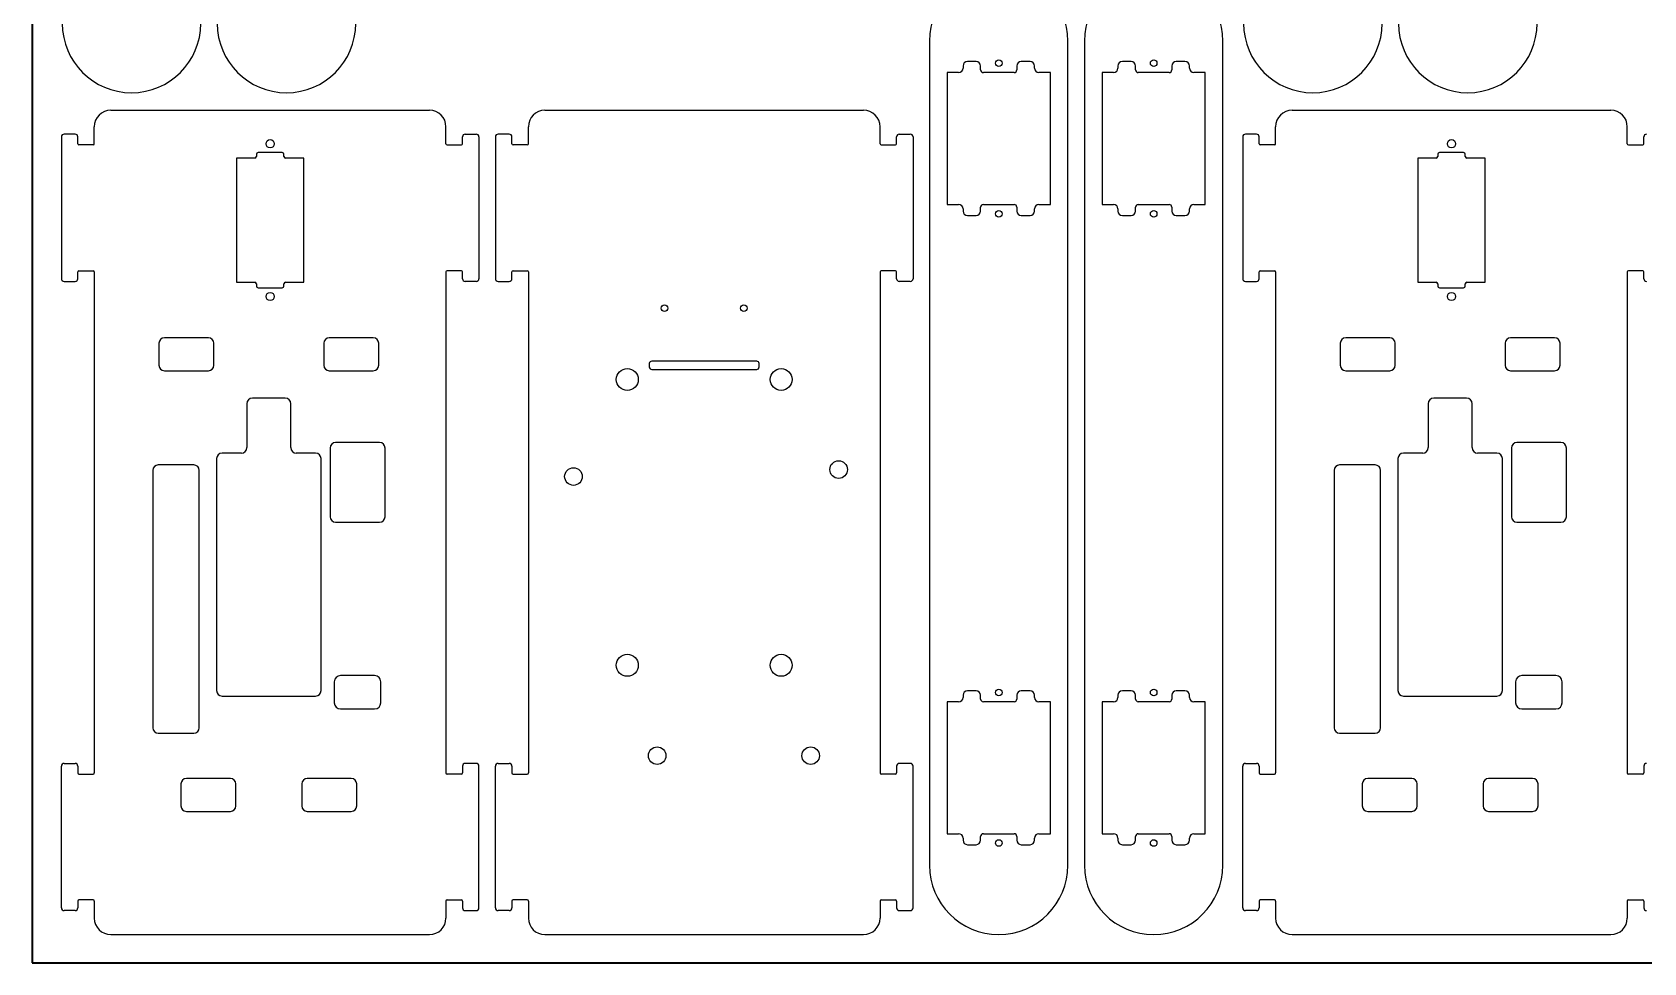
# Model space of a CAD drawing. Header units: millimetres. Extents: x 145 to 1025, y -83 to 357.
# Drawn here: x 145.2 to 438.5, y -83.2 to 86.2 of the extents above; entities that cross this region are included whole.
import ezdxf

# ---------------------------------------------------------------- set-up
doc = ezdxf.new("R2010")
doc.units = ezdxf.units.MM
doc.layers.get('0').update_dxf_attribs({"lineweight": 35})
doc.layers.add('粗实线层', color=7, linetype='Continuous', lineweight=35)

msp = doc.modelspace()

# ---------------------------------------------------------------- linework, layer by layer
at = {"color": 7, "linetype": 'Continuous', "lineweight": 25}
for p, q in [((308.55, 84.58), (308.55, -65.42)), ((333.75, -65.42), (333.75, 84.58)), ((336.75, 84.58), (336.75, -65.42)), ((361.95, -65.42), (361.95, 84.58)), ((314.65, 80.03), (314.65, 79.63)), ((317.05, 80.83), (315.45, 80.83)), ((317.85, 79.33), (317.85, 80.03)), ((324.45, 80.03), (324.45, 79.33)), ((326.85, 80.83), (325.25, 80.83)), ((327.65, 79.63), (327.65, 80.03)), ((342.85, 80.03), (342.85, 79.63)), ((345.25, 80.83), (343.65, 80.83)), ((346.05, 79.33), (346.05, 80.03)), ((352.65, 80.03), (352.65, 79.33)), ((355.05, 80.83), (353.45, 80.83)), ((355.85, 79.63), (355.85, 80.03)), ((313.85, 78.83), (311.75, 78.83)), ((311.75, 78.83), (311.75, 54.83)), ((323.95, 78.83), (318.35, 78.83)), ((330.55, 78.83), (328.45, 78.83)), ((330.55, 54.83), (330.55, 78.83)), ((342.05, 78.83), (339.95, 78.83)), ((339.95, 78.83), (339.95, 54.83)), ((352.15, 78.83), (346.55, 78.83)), ((358.75, 78.83), (356.65, 78.83)), ((358.75, 54.83), (358.75, 78.83)), ((159.55, 71.98), (217.55, 71.98)), ((238.55, 71.98), (296.55, 71.98)), ((374.55, 71.98), (432.55, 71.98)), ((153.05, 67.63), (151.05, 67.63)), ((156.55, 65.88), (156.55, 68.98)), ((220.55, 65.88), (220.55, 68.98)), ((224.05, 67.63), (226.05, 67.63)), ((232.05, 67.63), (230.05, 67.63)), ((235.55, 65.88), (235.55, 68.98)), ((299.55, 65.88), (299.55, 68.98)), ((303.05, 67.63), (305.05, 67.63)), ((368.05, 67.63), (366.05, 67.63)), ((371.55, 65.88), (371.55, 68.98)), ((435.55, 65.88), (435.55, 68.98)), ((150.55, 67.13), (150.55, 41.33)), ((153.55, 65.88), (153.55, 67.13)), ((156.35, 65.68), (153.75, 65.68)), ((220.75, 65.68), (223.35, 65.68)), ((223.55, 65.88), (223.55, 67.13)), ((226.55, 67.13), (226.55, 41.33)), ((229.55, 67.13), (229.55, 41.33)), ((232.55, 65.88), (232.55, 67.13)), ((235.35, 65.68), (232.75, 65.68)), ((299.75, 65.68), (302.35, 65.68)), ((302.55, 65.88), (302.55, 67.13)), ((305.55, 67.13), (305.55, 41.33)), ((365.55, 67.13), (365.55, 41.33)), ((368.55, 65.88), (368.55, 67.13)), ((371.35, 65.68), (368.75, 65.68)), ((435.75, 65.68), (438.35, 65.68)), ((438.55, 65.88), (438.55, 67.13)), ((182.4, 63.28), (182.4, 40.68)), ((185.75, 63.28), (182.4, 63.28)), ((186.05, 63.98), (186.05, 63.58)), ((190.75, 64.28), (186.35, 64.28)), ((191.05, 63.58), (191.05, 63.98)), ((194.7, 63.28), (191.35, 63.28)), ((194.7, 40.68), (194.7, 63.28)), ((397.4, 63.28), (397.4, 40.68)), ((400.75, 63.28), (397.4, 63.28)), ((401.05, 63.98), (401.05, 63.58)), ((405.75, 64.28), (401.35, 64.28)), ((406.05, 63.58), (406.05, 63.98)), ((409.7, 63.28), (406.35, 63.28)), ((409.7, 40.68), (409.7, 63.28)), ((311.75, 54.83), (313.85, 54.83)), ((314.65, 54.03), (314.65, 53.63)), ((315.45, 52.83), (317.05, 52.83)), ((317.85, 53.63), (317.85, 54.33)), ((318.35, 54.83), (323.95, 54.83)), ((324.45, 54.33), (324.45, 53.63)), ((325.25, 52.83), (326.85, 52.83)), ((327.65, 53.63), (327.65, 54.03)), ((328.45, 54.83), (330.55, 54.83)), ((339.95, 54.83), (342.05, 54.83)), ((342.85, 54.03), (342.85, 53.63)), ((343.65, 52.83), (345.25, 52.83)), ((346.05, 53.63), (346.05, 54.33)), ((346.55, 54.83), (352.15, 54.83)), ((352.65, 54.33), (352.65, 53.63)), ((353.45, 52.83), (355.05, 52.83)), ((355.85, 53.63), (355.85, 54.03)), ((356.65, 54.83), (358.75, 54.83)), ((153.55, 41.33), (153.55, 42.58)), ((153.75, 42.78), (156.35, 42.78)), ((156.55, 42.58), (156.55, -48.62)), ((220.55, 42.58), (220.55, -48.62)), ((223.35, 42.78), (220.75, 42.78)), ((223.55, 41.33), (223.55, 42.58)), ((232.55, 41.33), (232.55, 42.58)), ((232.75, 42.78), (235.35, 42.78)), ((235.55, 42.58), (235.55, -48.62)), ((299.55, 42.58), (299.55, -48.62)), ((302.35, 42.78), (299.75, 42.78)), ((302.55, 41.33), (302.55, 42.58)), ((368.55, 41.33), (368.55, 42.58)), ((368.75, 42.78), (371.35, 42.78)), ((371.55, 42.58), (371.55, -48.62)), ((435.55, 42.58), (435.55, -48.62)), ((438.35, 42.78), (435.75, 42.78)), ((438.55, 41.33), (438.55, 42.58)), ((151.05, 40.83), (153.05, 40.83)), ((182.4, 40.68), (185.75, 40.68)), ((186.05, 40.38), (186.05, 39.98)), ((186.35, 39.68), (190.75, 39.68)), ((191.05, 39.98), (191.05, 40.38)), ((191.35, 40.68), (194.7, 40.68)), ((226.05, 40.83), (224.05, 40.83)), ((230.05, 40.83), (232.05, 40.83)), ((305.05, 40.83), (303.05, 40.83)), ((366.05, 40.83), (368.05, 40.83)), ((397.4, 40.68), (400.75, 40.68)), ((401.05, 40.38), (401.05, 39.98)), ((401.35, 39.68), (405.75, 39.68)), ((406.05, 39.98), (406.05, 40.38)), ((406.35, 40.68), (409.7, 40.68)), ((168.31, 29.58), (168.31, 25.58)), ((177.31, 30.58), (169.31, 30.58)), ((178.31, 25.58), (178.31, 29.58)), ((198.31, 29.58), (198.31, 25.58)), ((207.31, 30.58), (199.31, 30.58)), ((208.31, 25.58), (208.31, 29.58)), ((383.31, 29.58), (383.31, 25.58)), ((392.31, 30.58), (384.31, 30.58)), ((393.31, 25.58), (393.31, 29.58)), ((413.31, 29.58), (413.31, 25.58)), ((422.31, 30.58), (414.31, 30.58)), ((423.31, 25.58), (423.31, 29.58)), ((169.31, 24.58), (177.31, 24.58)), ((199.31, 24.58), (207.31, 24.58)), ((257.55, 25.87), (257.55, 25.27)), ((277.1, 26.32), (258, 26.32)), ((258, 24.82), (277.1, 24.82)), ((277.55, 25.27), (277.55, 25.87)), ((384.31, 24.58), (392.31, 24.58)), ((414.31, 24.58), (422.31, 24.58)), ((184.31, 18.58), (184.31, 10.58)), ((191.31, 19.58), (185.31, 19.58)), ((192.31, 10.58), (192.31, 18.58)), ((399.31, 18.58), (399.31, 10.58)), ((406.31, 19.58), (400.31, 19.58)), ((407.31, 10.58), (407.31, 18.58)), ((183.31, 9.58), (179.81, 9.58)), ((196.81, 9.58), (193.31, 9.58)), ((199.46, 10.51), (199.46, -1.99)), ((208.46, 11.51), (200.46, 11.51)), ((209.46, -1.99), (209.46, 10.51)), ((398.31, 9.58), (394.81, 9.58)), ((411.81, 9.58), (408.31, 9.58)), ((414.46, 10.51), (414.46, -1.99)), ((423.46, 11.51), (415.46, 11.51)), ((424.46, -1.99), (424.46, 10.51)), ((167.19, 6.43), (167.19, -40.38)), ((174.66, 7.43), (168.19, 7.43)), ((175.66, -40.38), (175.66, 6.43)), ((178.81, 8.58), (178.81, -33.62)), ((197.81, -33.62), (197.81, 8.58)), ((382.19, 6.43), (382.19, -40.38)), ((389.66, 7.43), (383.19, 7.43)), ((390.66, -40.38), (390.66, 6.43)), ((393.81, 8.58), (393.81, -33.62)), ((412.81, -33.62), (412.81, 8.58)), ((200.46, -2.99), (208.46, -2.99)), ((415.46, -2.99), (423.46, -2.99)), ((200.23, -32.01), (200.23, -35.85)), ((207.57, -30.89), (201.35, -30.89)), ((208.7, -35.85), (208.7, -32.01)), ((415.23, -32.01), (415.23, -35.85)), ((422.57, -30.89), (416.35, -30.89)), ((423.7, -35.85), (423.7, -32.01)), ((179.81, -34.62), (196.81, -34.62)), ((314.65, -34.47), (314.65, -34.87)), ((317.05, -33.67), (315.45, -33.67)), ((317.85, -35.17), (317.85, -34.47)), ((324.45, -34.47), (324.45, -35.17)), ((326.85, -33.67), (325.25, -33.67)), ((327.65, -34.87), (327.65, -34.47)), ((342.85, -34.47), (342.85, -34.87)), ((345.25, -33.67), (343.65, -33.67)), ((346.05, -35.17), (346.05, -34.47)), ((352.65, -34.47), (352.65, -35.17)), ((355.05, -33.67), (353.45, -33.67)), ((355.85, -34.87), (355.85, -34.47)), ((394.81, -34.62), (411.81, -34.62)), ((201.35, -36.97), (207.57, -36.97)), ((313.85, -35.67), (311.75, -35.67)), ((311.75, -35.67), (311.75, -59.67)), ((323.95, -35.67), (318.35, -35.67)), ((330.55, -35.67), (328.45, -35.67)), ((330.55, -59.67), (330.55, -35.67)), ((342.05, -35.67), (339.95, -35.67)), ((339.95, -35.67), (339.95, -59.67)), ((352.15, -35.67), (346.55, -35.67)), ((358.75, -35.67), (356.65, -35.67)), ((358.75, -59.67), (358.75, -35.67)), ((416.35, -36.97), (422.57, -36.97)), ((168.19, -41.38), (174.66, -41.38)), ((383.19, -41.38), (389.66, -41.38)), ((151.05, -46.87), (153.05, -46.87)), ((226.05, -46.87), (224.05, -46.87)), ((230.05, -46.87), (232.05, -46.87)), ((305.05, -46.87), (303.05, -46.87)), ((366.05, -46.87), (368.05, -46.87)), ((150.55, -73.17), (150.55, -47.37)), ((153.55, -47.37), (153.55, -48.62)), ((153.75, -48.82), (156.35, -48.82)), ((181.31, -49.62), (173.31, -49.62)), ((203.31, -49.62), (195.31, -49.62)), ((223.35, -48.82), (220.75, -48.82)), ((223.55, -47.37), (223.55, -48.62)), ((226.55, -73.17), (226.55, -47.37)), ((229.55, -73.17), (229.55, -47.37)), ((232.55, -47.37), (232.55, -48.62)), ((232.75, -48.82), (235.35, -48.82)), ((302.35, -48.82), (299.75, -48.82)), ((302.55, -47.37), (302.55, -48.62)), ((305.55, -73.17), (305.55, -47.37)), ((365.55, -73.17), (365.55, -47.37)), ((368.55, -47.37), (368.55, -48.62)), ((368.75, -48.82), (371.35, -48.82)), ((396.31, -49.62), (388.31, -49.62)), ((418.31, -49.62), (410.31, -49.62)), ((438.35, -48.82), (435.75, -48.82)), ((438.55, -47.37), (438.55, -48.62)), ((172.31, -50.62), (172.31, -54.62)), ((182.31, -54.62), (182.31, -50.62)), ((194.31, -50.62), (194.31, -54.62)), ((204.31, -54.62), (204.31, -50.62)), ((387.31, -50.62), (387.31, -54.62)), ((397.31, -54.62), (397.31, -50.62)), ((409.31, -50.62), (409.31, -54.62)), ((419.31, -54.62), (419.31, -50.62)), ((173.31, -55.62), (181.31, -55.62)), ((195.31, -55.62), (203.31, -55.62)), ((388.31, -55.62), (396.31, -55.62)), ((410.31, -55.62), (418.31, -55.62)), ((311.75, -59.67), (313.85, -59.67)), ((314.65, -60.47), (314.65, -60.87)), ((317.85, -60.87), (317.85, -60.17)), ((318.35, -59.67), (323.95, -59.67)), ((324.45, -60.17), (324.45, -60.87)), ((327.65, -60.87), (327.65, -60.47)), ((328.45, -59.67), (330.55, -59.67)), ((339.95, -59.67), (342.05, -59.67)), ((342.85, -60.47), (342.85, -60.87)), ((346.05, -60.87), (346.05, -60.17)), ((346.55, -59.67), (352.15, -59.67)), ((352.65, -60.17), (352.65, -60.87)), ((355.85, -60.87), (355.85, -60.47)), ((356.65, -59.67), (358.75, -59.67)), ((315.45, -61.67), (317.05, -61.67)), ((325.25, -61.67), (326.85, -61.67)), ((343.65, -61.67), (345.25, -61.67)), ((353.45, -61.67), (355.05, -61.67)), ((153.55, -71.92), (153.55, -73.17)), ((156.35, -71.72), (153.75, -71.72)), ((156.55, -71.92), (156.55, -75.02)), ((220.55, -71.92), (220.55, -75.02)), ((220.75, -71.72), (223.35, -71.72)), ((223.55, -71.92), (223.55, -73.17)), ((232.55, -71.92), (232.55, -73.17)), ((235.35, -71.72), (232.75, -71.72)), ((235.55, -71.92), (235.55, -75.02)), ((299.55, -71.92), (299.55, -75.02)), ((299.75, -71.72), (302.35, -71.72)), ((302.55, -71.92), (302.55, -73.17)), ((368.55, -71.92), (368.55, -73.17)), ((371.35, -71.72), (368.75, -71.72)), ((371.55, -71.92), (371.55, -75.02)), ((435.55, -71.92), (435.55, -75.02)), ((435.75, -71.72), (438.35, -71.72)), ((438.55, -71.92), (438.55, -73.17)), ((153.05, -73.67), (151.05, -73.67)), ((224.05, -73.67), (226.05, -73.67)), ((232.05, -73.67), (230.05, -73.67)), ((303.05, -73.67), (305.05, -73.67)), ((368.05, -73.67), (366.05, -73.67)), ((159.55, -78.02), (217.55, -78.02)), ((238.55, -78.02), (296.55, -78.02)), ((374.55, -78.02), (432.55, -78.02))]:
    msp.add_line(p, q, dxfattribs=at)
for centre, radius in [((321.15, 80.53), 0.6), ((349.35, 80.53), 0.6), ((188.55, 65.88), 0.75), ((403.55, 65.88), 0.75), ((321.15, 53.13), 0.6), ((349.35, 53.13), 0.6), ((188.55, 38.08), 0.75), ((403.55, 38.08), 0.75), ((260.32, 35.98), 0.6), ((274.78, 35.98), 0.6), ((253.55, 22.98), 2), ((281.55, 22.98), 2), ((243.75, 5.32), 1.6), ((292.01, 6.59), 1.6), ((253.55, -29.02), 2), ((281.55, -29.02), 2), ((321.15, -33.97), 0.6), ((349.35, -33.97), 0.6), ((258.99, -45.48), 1.6), ((286.93, -45.48), 1.6), ((321.15, -61.37), 0.6), ((349.35, -61.37), 0.6)]:
    msp.add_circle(centre, radius, dxfattribs=at)
for centre, radius, start, end in [((321.15, 84.58), 12.6, 0, 180), ((349.35, 84.58), 12.6, 0, 180), ((163.32, 87.77), 12.6, 180, 360), ((191.52, 87.77), 12.6, 180, 360), ((378.32, 87.77), 12.6, 180, 360), ((406.52, 87.77), 12.6, 180, 360), ((313.85, 79.63), 0.8, 270, 360), ((315.45, 80.03), 0.8, 90, 180), ((317.05, 80.03), 0.8, 0, 90), ((318.35, 79.33), 0.5, 180, 270), ((323.95, 79.33), 0.5, 270, 0), ((325.25, 80.03), 0.8, 90, 180), ((326.85, 80.03), 0.8, 0, 90), ((328.45, 79.63), 0.8, 180, 270), ((342.05, 79.63), 0.8, 270, 0), ((343.65, 80.03), 0.8, 90, 180), ((345.25, 80.03), 0.8, 0, 90), ((346.55, 79.33), 0.5, 180, 270), ((352.15, 79.33), 0.5, 270, 0), ((353.45, 80.03), 0.8, 90, 180), ((355.05, 80.03), 0.8, 0, 90), ((356.65, 79.63), 0.8, 180, 270), ((159.55, 68.98), 3, 90, 180), ((217.55, 68.98), 3, 0, 90), ((238.55, 68.98), 3, 90, 180), ((296.55, 68.98), 3, 0, 90), ((374.55, 68.98), 3, 90, 180), ((432.55, 68.98), 3, 360, 90), ((151.05, 67.13), 0.5, 90, 180), ((153.05, 67.13), 0.5, 0, 90), ((224.05, 67.13), 0.5, 90, 180), ((226.05, 67.13), 0.5, 0, 90), ((230.05, 67.13), 0.5, 90, 180), ((232.05, 67.13), 0.5, 0, 90), ((303.05, 67.13), 0.5, 90, 180), ((305.05, 67.13), 0.5, 0, 90), ((366.05, 67.13), 0.5, 90, 180), ((368.05, 67.13), 0.5, 0, 90), ((439.05, 67.13), 0.5, 90, 180), ((153.75, 65.88), 0.2, 180, 270), ((156.35, 65.88), 0.2, 270, 0), ((220.75, 65.88), 0.2, 180, 270), ((223.35, 65.88), 0.2, 270, 0), ((232.75, 65.88), 0.2, 180, 270), ((235.35, 65.88), 0.2, 270, 0), ((299.75, 65.88), 0.2, 180, 270), ((302.35, 65.88), 0.2, 270, 0), ((368.75, 65.88), 0.2, 180, 270), ((371.35, 65.88), 0.2, 270, 360), ((435.75, 65.88), 0.2, 180, 270), ((438.35, 65.88), 0.2, 270, 0), ((185.75, 63.58), 0.3, 270, 360), ((186.35, 63.98), 0.3, 90, 180), ((190.75, 63.98), 0.3, 0, 90), ((191.35, 63.58), 0.3, 180, 270), ((400.75, 63.58), 0.3, 270, 360), ((401.35, 63.98), 0.3, 90, 180), ((405.75, 63.98), 0.3, 0, 90), ((406.35, 63.58), 0.3, 180, 270), ((313.85, 54.03), 0.8, 0, 90), ((315.45, 53.63), 0.8, 180, 270), ((317.05, 53.63), 0.8, 270, 360), ((318.35, 54.33), 0.5, 90, 180), ((323.95, 54.33), 0.5, 360, 90), ((325.25, 53.63), 0.8, 180, 270), ((326.85, 53.63), 0.8, 270, 360), ((328.45, 54.03), 0.8, 90, 180), ((342.05, 54.03), 0.8, 0, 90), ((343.65, 53.63), 0.8, 180, 270), ((345.25, 53.63), 0.8, 270, 0), ((346.55, 54.33), 0.5, 90, 180), ((352.15, 54.33), 0.5, 0, 90), ((353.45, 53.63), 0.8, 180, 270), ((355.05, 53.63), 0.8, 270, 0), ((356.65, 54.03), 0.8, 90, 180), ((151.05, 41.33), 0.5, 180, 270), ((153.05, 41.33), 0.5, 270, 360), ((153.75, 42.58), 0.2, 90, 180), ((156.35, 42.58), 0.2, 0, 90), ((220.75, 42.58), 0.2, 90, 180), ((223.35, 42.58), 0.2, 0, 90), ((224.05, 41.33), 0.5, 180, 270), ((226.05, 41.33), 0.5, 270, 0), ((230.05, 41.33), 0.5, 180, 270), ((232.05, 41.33), 0.5, 270, 0), ((232.75, 42.58), 0.2, 90, 180), ((235.35, 42.58), 0.2, 0, 90), ((299.75, 42.58), 0.2, 90, 180), ((302.35, 42.58), 0.2, 0, 90), ((303.05, 41.33), 0.5, 180, 270), ((305.05, 41.33), 0.5, 270, 0), ((366.05, 41.33), 0.5, 180, 270), ((368.05, 41.33), 0.5, 270, 360), ((368.75, 42.58), 0.2, 90, 180), ((371.35, 42.58), 0.2, 0, 90), ((435.75, 42.58), 0.2, 90, 180), ((438.35, 42.58), 0.2, 0, 90), ((439.05, 41.33), 0.5, 180, 270), ((185.75, 40.38), 0.3, 0, 90), ((186.35, 39.98), 0.3, 180, 270), ((190.75, 39.98), 0.3, 270, 0), ((191.35, 40.38), 0.3, 90, 180), ((400.75, 40.38), 0.3, 0, 90), ((401.35, 39.98), 0.3, 180, 270), ((405.75, 39.98), 0.3, 270, 0), ((406.35, 40.38), 0.3, 90, 180), ((169.31, 29.58), 1, 90, 180), ((177.31, 29.58), 1, 0, 90), ((199.31, 29.58), 1, 90, 180), ((207.31, 29.58), 1, 0, 90), ((384.31, 29.58), 1, 90, 180), ((392.31, 29.58), 1, 0, 90), ((414.31, 29.58), 1, 90, 180), ((422.31, 29.58), 1, 0, 90), ((169.31, 25.58), 1, 180, 270), ((177.31, 25.58), 1, 270, 360), ((199.31, 25.58), 1, 180, 270), ((207.31, 25.58), 1, 270, 0), ((258, 25.87), 0.45, 90, 180), ((258, 25.27), 0.45, 180, 270), ((277.1, 25.87), 0.45, 0, 90), ((277.1, 25.27), 0.45, 270, 360), ((384.31, 25.58), 1, 180, 270), ((392.31, 25.58), 1, 270, 0), ((414.31, 25.58), 1, 180, 270), ((422.31, 25.58), 1, 270, 0), ((185.31, 18.58), 1, 90, 180), ((191.31, 18.58), 1, 0, 90), ((400.31, 18.58), 1, 90, 180), ((406.31, 18.58), 1, 0, 90), ((179.81, 8.58), 1, 90, 180), ((183.31, 10.58), 1, 270, 0), ((193.31, 10.58), 1, 180, 270), ((196.81, 8.58), 1, 0, 90), ((200.46, 10.51), 1, 90, 180), ((208.46, 10.51), 1, 0, 90), ((394.81, 8.58), 1, 90, 180), ((398.31, 10.58), 1, 270, 0), ((408.31, 10.58), 1, 180, 270), ((411.81, 8.58), 1, 0, 90), ((415.46, 10.51), 1, 90, 180), ((423.46, 10.51), 1, 0, 90), ((168.19, 6.43), 1, 90, 180), ((174.66, 6.43), 1, 360, 90), ((383.19, 6.43), 1, 90, 180), ((389.66, 6.43), 1, 0, 90), ((200.46, -1.99), 1, 180, 270), ((208.46, -1.99), 1, 270, 360), ((415.46, -1.99), 1, 180, 270), ((423.46, -1.99), 1, 270, 360), ((201.35, -32.01), 1.12, 90, 180), ((207.57, -32.01), 1.12, 0, 90), ((416.35, -32.01), 1.12, 90, 180), ((422.57, -32.01), 1.12, 0, 90), ((179.81, -33.62), 1, 180, 270), ((196.81, -33.62), 1, 270, 360), ((313.85, -34.87), 0.8, 270, 0), ((315.45, -34.47), 0.8, 90, 180), ((317.05, -34.47), 0.8, 0, 90), ((318.35, -35.17), 0.5, 180, 270), ((323.95, -35.17), 0.5, 270, 0), ((325.25, -34.47), 0.8, 90, 180), ((326.85, -34.47), 0.8, 0, 90), ((328.45, -34.87), 0.8, 180, 270), ((342.05, -34.87), 0.8, 270, 0), ((343.65, -34.47), 0.8, 90, 180), ((345.25, -34.47), 0.8, 0, 90), ((346.55, -35.17), 0.5, 180, 270), ((352.15, -35.17), 0.5, 270, 0), ((353.45, -34.47), 0.8, 90, 180), ((355.05, -34.47), 0.8, 0, 90), ((356.65, -34.87), 0.8, 180, 270), ((394.81, -33.62), 1, 180, 270), ((411.81, -33.62), 1, 270, 0), ((201.35, -35.85), 1.12, 180, 270), ((207.57, -35.85), 1.12, 270, 0), ((416.35, -35.85), 1.12, 180, 270), ((422.57, -35.85), 1.12, 270, 0), ((168.19, -40.38), 1, 180, 270), ((174.66, -40.38), 1, 270, 0), ((383.19, -40.38), 1, 180, 270), ((389.66, -40.38), 1, 270, 0), ((151.05, -47.37), 0.5, 90, 180), ((153.05, -47.37), 0.5, 360, 90), ((224.05, -47.37), 0.5, 90, 180), ((226.05, -47.37), 0.5, 0, 90), ((230.05, -47.37), 0.5, 90, 180), ((232.05, -47.37), 0.5, 0, 90), ((303.05, -47.37), 0.5, 90, 180), ((305.05, -47.37), 0.5, 0, 90), ((366.05, -47.37), 0.5, 90, 180), ((368.05, -47.37), 0.5, 0, 90), ((439.05, -47.37), 0.5, 90, 180), ((153.75, -48.62), 0.2, 180, 270), ((156.35, -48.62), 0.2, 270, 0), ((173.31, -50.62), 1, 90, 180), ((181.31, -50.62), 1, 0, 90), ((195.31, -50.62), 1, 90, 180), ((203.31, -50.62), 1, 360, 90), ((220.75, -48.62), 0.2, 180, 270), ((223.35, -48.62), 0.2, 270, 360), ((232.75, -48.62), 0.2, 180, 270), ((235.35, -48.62), 0.2, 270, 0), ((299.75, -48.62), 0.2, 180, 270), ((302.35, -48.62), 0.2, 270, 0), ((368.75, -48.62), 0.2, 180, 270), ((371.35, -48.62), 0.2, 270, 360), ((388.31, -50.62), 1, 90, 180), ((396.31, -50.62), 1, 0, 90), ((410.31, -50.62), 1, 90, 180), ((418.31, -50.62), 1, 0, 90), ((435.75, -48.62), 0.2, 180, 270), ((438.35, -48.62), 0.2, 270, 0), ((173.31, -54.62), 1, 180, 270), ((181.31, -54.62), 1, 270, 360), ((195.31, -54.62), 1, 180, 270), ((203.31, -54.62), 1, 270, 0), ((388.31, -54.62), 1, 180, 270), ((396.31, -54.62), 1, 270, 0), ((410.31, -54.62), 1, 180, 270), ((418.31, -54.62), 1, 270, 360), ((313.85, -60.47), 0.8, 360, 90), ((315.45, -60.87), 0.8, 180, 270), ((317.05, -60.87), 0.8, 270, 0), ((318.35, -60.17), 0.5, 90, 180), ((323.95, -60.17), 0.5, 0, 90), ((325.25, -60.87), 0.8, 180, 270), ((326.85, -60.87), 0.8, 270, 0), ((328.45, -60.47), 0.8, 90, 180), ((342.05, -60.47), 0.8, 0, 90), ((343.65, -60.87), 0.8, 180, 270), ((345.25, -60.87), 0.8, 270, 0), ((346.55, -60.17), 0.5, 90, 180), ((352.15, -60.17), 0.5, 360, 90), ((353.45, -60.87), 0.8, 180, 270), ((355.05, -60.87), 0.8, 270, 0), ((356.65, -60.47), 0.8, 90, 180), ((321.15, -65.42), 12.6, 180, 360), ((349.35, -65.42), 12.6, 180, 360), ((151.05, -73.17), 0.5, 180, 270), ((153.05, -73.17), 0.5, 270, 0), ((153.75, -71.92), 0.2, 90, 180), ((156.35, -71.92), 0.2, 0, 90), ((220.75, -71.92), 0.2, 90, 180), ((223.35, -71.92), 0.2, 0, 90), ((224.05, -73.17), 0.5, 180, 270), ((226.05, -73.17), 0.5, 270, 0), ((230.05, -73.17), 0.5, 180, 270), ((232.05, -73.17), 0.5, 270, 0), ((232.75, -71.92), 0.2, 90, 180), ((235.35, -71.92), 0.2, 0, 90), ((299.75, -71.92), 0.2, 90, 180), ((302.35, -71.92), 0.2, 0, 90), ((303.05, -73.17), 0.5, 180, 270), ((305.05, -73.17), 0.5, 270, 360), ((366.05, -73.17), 0.5, 180, 270), ((368.05, -73.17), 0.5, 270, 0), ((368.75, -71.92), 0.2, 90, 180), ((371.35, -71.92), 0.2, 0, 90), ((435.75, -71.92), 0.2, 90, 180), ((438.35, -71.92), 0.2, 0, 90), ((439.05, -73.17), 0.5, 180, 270), ((159.55, -75.02), 3, 180, 270), ((217.55, -75.02), 3, 270, 0), ((238.55, -75.02), 3, 180, 270), ((296.55, -75.02), 3, 270, 0), ((374.55, -75.02), 3, 180, 270), ((432.55, -75.02), 3, 270, 0)]:
    msp.add_arc(centre, radius, start, end, dxfattribs=at)
at = {"layer": '粗实线层'}
for p, q in [((145.25, 356.84), (145.25, -83.16)), ((145.25, -83.16), (1025.25, -83.16))]:
    msp.add_line(p, q, dxfattribs=at)

doc.saveas('drawing.dxf')
